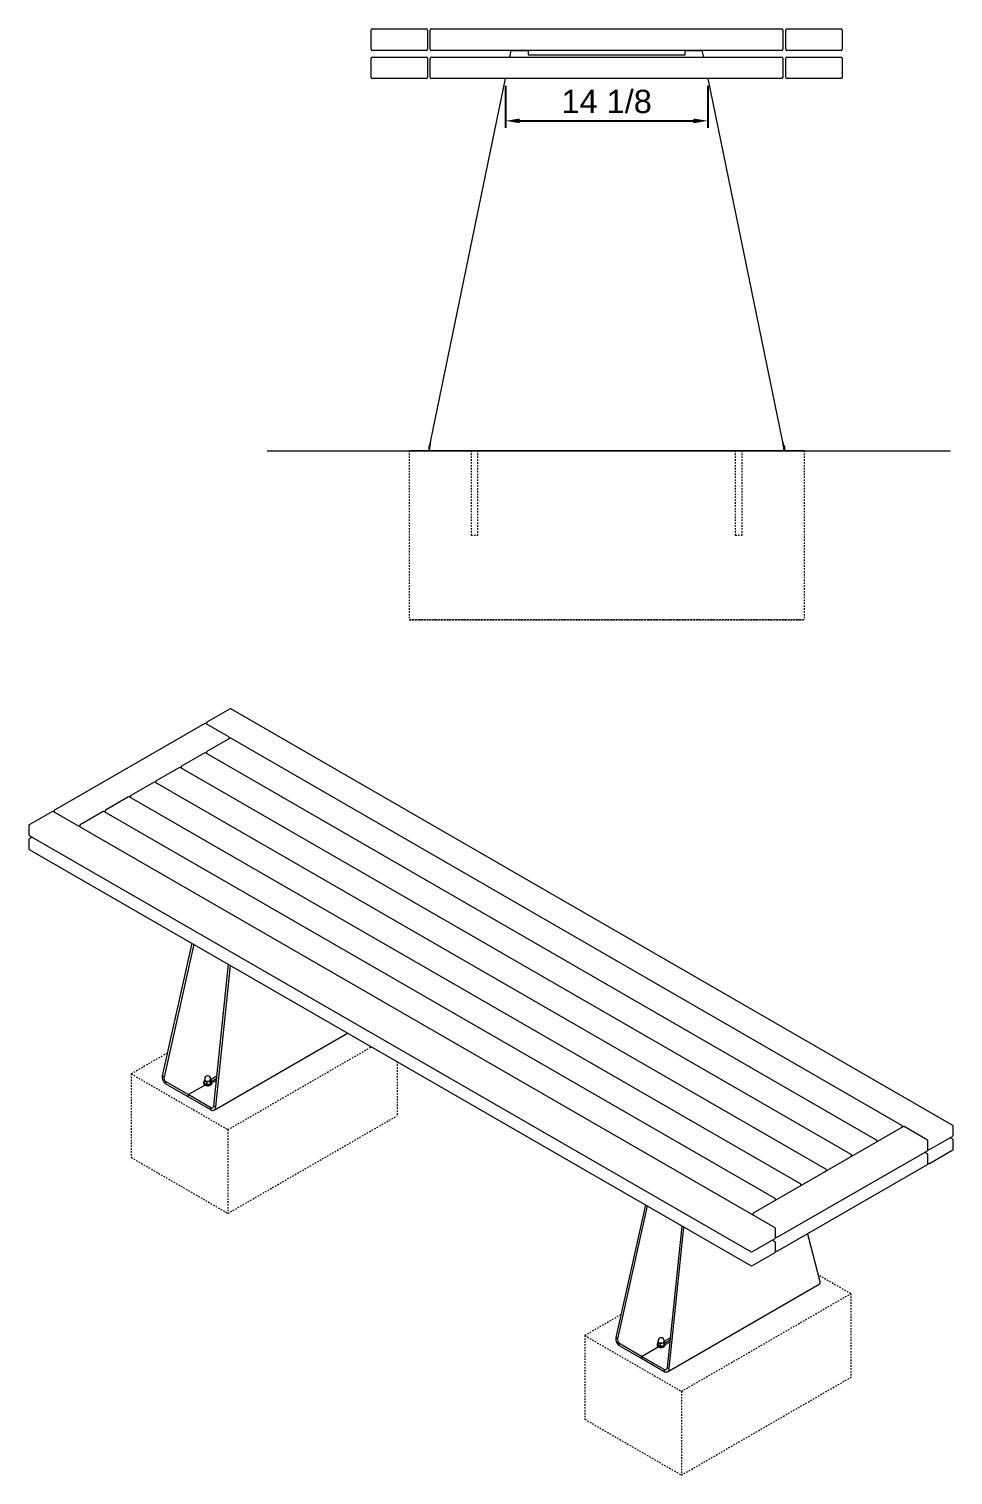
# Model space of a CAD drawing. Header units: inches. Extents: x -2 to 199, y -1 to 130.
# Drawn here: x 134.4 to 198.9, y 28.8 to 129.7 of the extents above; entities that cross this region are included whole.
import ezdxf

# ---------------------------------------------------------------- set-up
doc = ezdxf.new("R2010")
doc.units = ezdxf.units.IN
doc.linetypes.add('HIDDEN', pattern=[1.905, 1.27, -0.635])
for name, color, linetype, lineweight in [('ZANO_R', 7, 'Continuous', 0), ('ZANO_R_przerywana', 250, 'HIDDEN', 0), ('ZANO_W', 1, 'Continuous', 0)]:
    doc.layers.add(name, color=color, linetype=linetype, lineweight=lineweight)
doc.styles.get("Standard").update_dxf_attribs({"font": 'arial.ttf'})
doc.dimstyles.new('amerykanie', dxfattribs={"dimtxt": 50, "dimasz": 50, "dimexe": 0.5, "dimexo": 0.5, "dimgap": 1, "dimtad": 1, "dimdec": 0, "dimzin": 0, "dimlunit": 5, "dimtxsty": 'Standard', "dimcen": 0.09, "dimclrd": 1, "dimclre": 1, "dimclrt": 1, "dimazin": 0, "dimtfac": 1, "dimtdec": 0, "dimtmove": 0, "dimatfit": 3, "dimfxl": 1, "dimtzin": 0, "dimarcsym": 1})

# ---------------------------------------------------------------- blocks, each defined once
blk = doc.blocks.new('*D375')
at = {"layer": 'ZANO_W', "color": 1, "lineweight": -2}
for p, q in [((167.69, 125.74), (167.69, 122.79)), ((181.81, 125.74), (181.81, 122.79)), ((168.69, 123.29), (180.81, 123.29))]:
    blk.add_line(p, q, dxfattribs=at)
at = {"layer": 'ZANO_W', "color": 1}
for points in [[(168.69, 123.45), (168.69, 123.12), (167.69, 123.29)], [(180.81, 123.12), (180.81, 123.45), (181.81, 123.29)]]:
    blk.add_solid(points, dxfattribs=at)
at = {"layer": 'ZANO_W', "color": 1, "insert": (174.75, 124.63), "char_height": 1.625, "attachment_point": 5}
blk.add_mtext('14 1/8', dxfattribs=at)

msp = doc.modelspace()

# ---------------------------------------------------------------- linework, layer by layer
at = {"layer": 'ZANO_R'}
for p, q in [((158.31235, 128.28693), (158.31235, 129.62551)), ((158.39109, 129.70425), (162.17061, 129.70425)), ((162.24935, 129.62551), (162.24935, 128.28693)), ((162.4462, 128.28693), (162.4462, 129.62551)), ((162.52494, 129.70425), (186.97375, 129.70425)), ((187.05249, 129.62551), (187.05249, 128.28693)), ((187.24934, 128.28693), (187.24934, 129.62551)), ((187.32808, 129.70425), (191.10761, 129.70425)), ((191.18635, 129.62551), (191.18635, 128.28693)), ((162.17061, 128.20819), (158.39109, 128.20819)), ((186.97375, 128.20819), (162.52494, 128.20819)), ((167.99871, 127.73575), (168.09581, 128.20742)), ((168.09581, 128.20742), (169.27691, 128.20742)), ((169.27691, 128.20742), (169.27691, 127.89323)), ((180.22179, 128.20742), (181.40289, 128.20742)), ((180.22179, 127.89323), (180.22179, 128.20742)), ((181.40289, 128.20742), (181.49998, 127.73575)), ((191.10761, 128.20819), (187.32808, 128.20819)), ((158.31235, 126.31842), (158.31235, 127.65701)), ((158.39109, 127.73575), (162.17061, 127.73575)), ((162.24935, 127.65701), (162.24935, 126.31842)), ((162.4462, 126.31842), (162.4462, 127.65701)), ((162.52494, 127.73575), (186.97375, 127.73575)), ((169.27691, 127.89323), (180.22179, 127.89323)), ((187.05249, 127.65701), (187.05249, 126.31842)), ((187.24934, 126.31842), (187.24934, 127.65701)), ((187.32808, 127.73575), (191.10761, 127.73575)), ((191.18635, 127.65701), (191.18635, 126.31842)), ((162.17061, 126.23968), (158.39109, 126.23968)), ((162.49064, 100.9775), (167.69076, 126.23968)), ((186.97375, 126.23968), (162.52494, 126.23968)), ((181.80794, 126.23968), (187.00806, 100.9775)), ((191.10761, 126.23968), (187.32808, 126.23968)), ((151.05563, 100.26152), (198.7392, 100.26152)), ((160.96982, 100.26152), (188.52887, 100.26152)), ((188.52887, 100.26152), (160.96982, 100.26152)), ((162.34778, 100.57648), (162.34778, 100.26152)), ((165.77297, 100.26152), (165.30239, 100.26152)), ((184.19816, 100.26152), (183.72759, 100.26152)), ((187.15092, 100.57648), (187.15092, 100.26152)), ((148.48024, 82.24584), (146.86082, 81.31097)), ((198.89858, 53.16749), (148.52794, 82.24584)), ((146.709, 81.22333), (136.23339, 75.17589)), ((148.37612, 80.28846), (146.75671, 81.22333)), ((146.83696, 81.26965), (146.83696, 81.177)), ((148.48024, 80.20081), (146.86082, 79.26594)), ((148.39998, 80.15448), (148.39998, 80.24714)), ((195.3561, 53.16749), (148.52794, 80.20081)), ((146.709, 79.1783), (145.08958, 78.24343)), ((193.58487, 52.14498), (146.75671, 79.1783)), ((146.83696, 79.22462), (146.83696, 79.13197)), ((144.93776, 78.15579), (143.31834, 77.22092)), ((191.81363, 51.12246), (144.98547, 78.15579)), ((145.06572, 78.20211), (145.06572, 78.10946)), ((143.16652, 77.13327), (141.5471, 76.1984)), ((190.04239, 50.09995), (143.21423, 77.13327)), ((143.29448, 77.17959), (143.29448, 77.08694)), ((141.39528, 76.11076), (139.77587, 75.17589)), ((188.27115, 49.07744), (141.44299, 76.11076)), ((141.52325, 76.15708), (141.52325, 76.06443)), ((136.08157, 75.08824), (134.46215, 74.15337)), ((186.49991, 46.00989), (136.12928, 75.08824)), ((136.20953, 75.13457), (136.20953, 75.04192)), ((139.62405, 75.08824), (138.00463, 74.15337)), ((186.49991, 48.05492), (139.67175, 75.08824)), ((139.75201, 75.13457), (139.75201, 75.04191)), ((134.43829, 74.11205), (134.43829, 73.44975)), ((137.98077, 74.11205), (137.98077, 74.0194)), ((134.43829, 73.13807), (134.43829, 72.47576)), ((134.46215, 73.40843), (184.83279, 44.33008)), ((134.66052, 73.29391), (134.46215, 73.17939)), ((134.46215, 72.43444), (184.83279, 43.35609)), ((145.80421, 65.88681), (143.73356, 56.62707)), ((145.94099, 65.80785), (143.86818, 56.53849)), ((147.34142, 54.53343), (148.36304, 64.40963)), ((147.47605, 54.46658), (148.4966, 64.33253)), ((147.36082, 54.23898), (156.67093, 59.61359)), ((143.86818, 56.53849), (143.73356, 56.62707)), ((147.5553, 56.60101), (147.14945, 56.36671)), ((145.54359, 55.31308), (143.95842, 56.22817)), ((143.95842, 56.22817), (143.95842, 56.07234)), ((145.54359, 55.15724), (143.95842, 56.07234)), ((145.54359, 55.31308), (146.70755, 55.98501)), ((146.6237, 56.15057), (146.6237, 56.10187)), ((146.6705, 56.29267), (146.6705, 56.12919)), ((146.7072, 56.38617), (146.70259, 56.37745)), ((146.7072, 56.38611), (146.70259, 56.37745)), ((146.7072, 56.41355), (146.7072, 56.35024)), ((146.84581, 56.19146), (146.84581, 56.02798)), ((147.08528, 56.22851), (147.08528, 56.06503)), ((147.11275, 56.35024), (147.11275, 56.41355)), ((147.14945, 56.36675), (147.14945, 56.20327)), ((147.53815, 56.43527), (147.16832, 56.22177)), ((147.19625, 56.14054), (147.52744, 56.33173)), ((147.19625, 56.10187), (147.19625, 56.15057)), ((147.12876, 54.39798), (145.54359, 55.31308)), ((145.54359, 55.31308), (145.54359, 55.15724)), ((147.12876, 54.24214), (145.54359, 55.15724)), ((147.34142, 54.53343), (147.47605, 54.46658)), ((147.12876, 54.39798), (147.12876, 54.24214)), ((195.46022, 53.07985), (184.98461, 47.03241)), ((195.37996, 53.03352), (195.37996, 53.12617)), ((197.12734, 52.14498), (195.50792, 53.07985)), ((198.92244, 52.46386), (198.92244, 53.12617)), ((193.60872, 52.01101), (193.60872, 52.10366)), ((197.1512, 51.44135), (197.1512, 52.10366)), ((197.1512, 51.534), (197.23145, 51.48767)), ((197.27916, 51.48767), (198.89858, 52.42254)), ((198.89858, 52.19351), (198.70021, 52.30803)), ((198.92244, 51.48988), (198.92244, 52.15219)), ((186.65173, 45.35259), (197.12734, 51.40003)), ((191.83749, 50.98849), (191.83749, 51.08114)), ((197.12734, 51.171), (196.92897, 51.28551)), ((197.1512, 50.46737), (197.1512, 51.12968)), ((197.1512, 50.56002), (197.23145, 50.51369)), ((197.27916, 50.51369), (198.89858, 51.44856)), ((186.65173, 44.37861), (197.12734, 50.42605)), ((190.06625, 49.96598), (190.06625, 50.05863)), ((188.29501, 48.94346), (188.29501, 49.03612)), ((177.45033, 47.6179), (175.37968, 38.35816)), ((177.58711, 47.53894), (175.5143, 38.26957)), ((186.52377, 47.92095), (186.52377, 48.0136)), ((184.96075, 46.99109), (184.96075, 46.89844)), ((178.98754, 36.26451), (180.00916, 46.14072)), ((179.12217, 36.19767), (180.14272, 46.06361)), ((186.52377, 45.30627), (186.52377, 45.96857)), ((188.77135, 45.60223), (189.62717, 42.26208)), ((184.8805, 44.33008), (186.49991, 45.26495)), ((186.49991, 45.03591), (186.30155, 45.15043)), ((186.52377, 45.39892), (186.60403, 45.35259)), ((186.52377, 44.33229), (186.52377, 44.99459)), ((186.52377, 44.42494), (186.60403, 44.37861)), ((184.8805, 43.35609), (186.49991, 44.29096)), ((179.00694, 35.97006), (189.57577, 42.07131)), ((175.5143, 38.26957), (175.37968, 38.35816)), ((177.18971, 37.04416), (175.60454, 37.95926)), ((175.60454, 37.95926), (175.60454, 37.80342)), ((177.18971, 36.88832), (175.60454, 37.80342)), ((177.18971, 37.04416), (178.35367, 37.7161)), ((178.26982, 37.88165), (178.26982, 37.83296)), ((178.31662, 38.02375), (178.31662, 37.86027)), ((178.35332, 38.11726), (178.3487, 38.10853)), ((178.35332, 38.11719), (178.3487, 38.10853)), ((178.35332, 38.14463), (178.35332, 38.08132)), ((178.49193, 37.92255), (178.49193, 37.75907)), ((178.7314, 37.95959), (178.7314, 37.79611)), ((178.75887, 38.08132), (178.75887, 38.14463)), ((179.20142, 38.33209), (178.79557, 38.0978)), ((178.79557, 38.09783), (178.79557, 37.93436)), ((179.18427, 38.16635), (178.81444, 37.95285)), ((178.84237, 37.87162), (179.17356, 38.06281)), ((178.84237, 37.83296), (178.84237, 37.88165)), ((178.77488, 36.12906), (177.18971, 37.04416)), ((177.18971, 37.04416), (177.18971, 36.88832)), ((178.77488, 35.97322), (177.18971, 36.88832)), ((178.77488, 36.12906), (178.77488, 35.97322)), ((178.98754, 36.26451), (179.12217, 36.19767))]:
    msp.add_line(p, q, dxfattribs=at)
at = {"layer": 'ZANO_R', "flags": 128}
for points in [[(162.34778, 100.26152), (162.36238, 100.27091), (162.3774, 100.29988), (162.392, 100.346), (162.40703, 100.41058), (162.42163, 100.48815), (162.43665, 100.58092), (162.45126, 100.68104), (162.46628, 100.79137), (162.49064, 100.9775)], [(187.00806, 100.9775), (187.02266, 100.86542), (187.03769, 100.75203), (187.05229, 100.64689), (187.06731, 100.54705), (187.08191, 100.46091), (187.09694, 100.38606), (187.11154, 100.32881), (187.12656, 100.28753), (187.15092, 100.26152)], [(162.34778, 100.57648), (162.37804, 100.59766), (162.4083, 100.65868), (162.43856, 100.75221), (162.46881, 100.8671), (162.4846, 100.93105)], [(187.01408, 100.93128), (187.03832, 100.83367), (187.06858, 100.72343), (187.09884, 100.63799), (187.1291, 100.58755), (187.15092, 100.57648)], [(146.6237, 56.10187), (146.62612, 56.08045), (146.63687, 56.05232), (146.65593, 56.02569), (146.6827, 56.00138), (146.71638, 55.98013), (146.75594, 55.96257), (146.80018, 55.94925), (146.84776, 55.94056), (146.89723, 55.93677), (146.94709, 55.938), (146.99581, 55.94421), (147.04193, 55.95521), (147.08404, 55.97067), (147.12087, 55.99011), (147.15128, 56.01295), (147.17436, 56.03849)], [(146.6705, 56.24113), (146.66867, 56.23949), (146.64559, 56.21395), (146.63054, 56.18649), (146.62398, 56.15793), (146.62612, 56.12915), (146.63687, 56.10102), (146.65593, 56.07439), (146.6827, 56.05008), (146.71638, 56.02883), (146.75594, 56.01127), (146.80018, 55.99794), (146.84776, 55.98926), (146.89723, 55.98547), (146.94709, 55.9867), (146.99581, 55.99291), (147.04193, 56.00391), (147.08404, 56.01937), (147.12087, 56.03881), (147.15128, 56.06165), (147.17436, 56.08719)], [(146.6705, 56.29267), (146.73559, 56.26964), (146.75815, 56.25772)], [(146.75815, 56.06293), (146.73559, 56.07706), (146.6705, 56.12919)], [(147.11275, 56.37397), (147.11544, 56.36663), (147.11865, 56.34231), (147.11332, 56.31813), (147.09965, 56.29506), (147.07823, 56.27404), (147.04991, 56.25595), (147.01587, 56.24152), (146.97749, 56.23134), (146.93635, 56.22583), (146.89412, 56.22521), (146.85255, 56.22951), (146.81333, 56.23856), (146.77806, 56.25197), (146.7482, 56.26922), (146.72496, 56.28957), (146.70929, 56.31222), (146.70184, 56.33622), (146.70291, 56.36059), (146.7072, 56.37397)], [(146.7072, 56.35024), (146.70969, 56.33192), (146.72067, 56.30829), (146.73991, 56.28648), (146.76659, 56.26746), (146.79953, 56.25206), (146.83731, 56.24095), (146.87825, 56.23462), (146.92059, 56.23334), (146.96246, 56.23716), (147.00204, 56.24593), (147.03759, 56.25926), (147.06756, 56.27657), (147.09065, 56.29709), (147.10584, 56.31994), (147.11248, 56.34411), (147.11275, 56.35024)], [(146.75815, 56.25772), (146.82525, 56.20955), (146.84581, 56.19146)], [(146.84581, 56.02798), (146.82525, 56.03364), (146.75815, 56.06293)], [(146.84581, 56.19146), (146.90447, 56.2119), (146.96555, 56.22564)], [(147.08528, 56.06503), (147.02662, 56.04459), (146.96555, 56.03085)], [(147.08528, 56.22851), (147.101, 56.27373), (147.11737, 56.31329)], [(147.11275, 56.39642), (147.12889, 56.38483), (147.14945, 56.36675)], [(147.14945, 56.20327), (147.13373, 56.15805), (147.11737, 56.11849)], [(147.12876, 54.39798), (147.19343, 54.38609), (147.25192, 54.39749), (147.29878, 54.43168), (147.32997, 54.48549), (147.34142, 54.53343)], [(147.12876, 54.24214), (147.18288, 54.22277), (147.23715, 54.21321), (147.28718, 54.21437), (147.33457, 54.22639), (147.3755, 54.24837), (147.41131, 54.28103), (147.43915, 54.32172), (147.46002, 54.37169), (147.47605, 54.46658)], [(189.62717, 42.26208), (189.63275, 42.21062), (189.63014, 42.16346), (189.61974, 42.12467), (189.60143, 42.09327), (189.57695, 42.07201), (189.57566, 42.07153)], [(178.26982, 37.83296), (178.27224, 37.81153), (178.28299, 37.7834), (178.30205, 37.75678), (178.32882, 37.73247), (178.3625, 37.71121), (178.40206, 37.69365), (178.4463, 37.68033), (178.49388, 37.67164), (178.54335, 37.66786), (178.59321, 37.66909), (178.64193, 37.6753), (178.68805, 37.6863), (178.73016, 37.70175), (178.76698, 37.7212), (178.7974, 37.74403), (178.82048, 37.76957)], [(178.31662, 37.97221), (178.31479, 37.97058), (178.29171, 37.94504), (178.27666, 37.91757), (178.2701, 37.88901), (178.27224, 37.86023), (178.28299, 37.8321), (178.30205, 37.80548), (178.32882, 37.78117), (178.3625, 37.75991), (178.40206, 37.74235), (178.4463, 37.72903), (178.49388, 37.72034), (178.54335, 37.71656), (178.59321, 37.71779), (178.64193, 37.724), (178.68805, 37.735), (178.73016, 37.75045), (178.76698, 37.7699), (178.7974, 37.79273), (178.82048, 37.81827)], [(178.31662, 38.02375), (178.38171, 38.00072), (178.40428, 37.98881)], [(178.40428, 37.79401), (178.38171, 37.80815), (178.31662, 37.86027)], [(178.75887, 38.10505), (178.76156, 38.09771), (178.76477, 38.0734), (178.75943, 38.04921), (178.74577, 38.02614), (178.72435, 38.00513), (178.69603, 37.98704), (178.66199, 37.9726), (178.62361, 37.96242), (178.58247, 37.95691), (178.54025, 37.95629), (178.49867, 37.9606), (178.45945, 37.96964), (178.42418, 37.98306), (178.39432, 38.0003), (178.37107, 38.02066), (178.35541, 38.0433), (178.34796, 38.0673), (178.34903, 38.09168), (178.35332, 38.10505)], [(178.35332, 38.08132), (178.35581, 38.06301), (178.36679, 38.03937), (178.38603, 38.01756), (178.41271, 37.99855), (178.44565, 37.98315), (178.48343, 37.97203), (178.52437, 37.9657), (178.56671, 37.96442), (178.60858, 37.96825), (178.64815, 37.97702), (178.68371, 37.99035), (178.71368, 38.00765), (178.73677, 38.02818), (178.75196, 38.05102), (178.7586, 38.07519), (178.75887, 38.08132)], [(178.40428, 37.98881), (178.47137, 37.94063), (178.49193, 37.92255)], [(178.49193, 37.75907), (178.47137, 37.76472), (178.40428, 37.79401)], [(178.49193, 37.92255), (178.55059, 37.94298), (178.61167, 37.95673)], [(178.7314, 37.79611), (178.67274, 37.77568), (178.61167, 37.76193)], [(178.7314, 37.95959), (178.74712, 38.00482), (178.76349, 38.04437)], [(178.75887, 38.12751), (178.77501, 38.11592), (178.79557, 38.09783)], [(178.79557, 37.93436), (178.77985, 37.88913), (178.76349, 37.84957)], [(178.77488, 36.12906), (178.83955, 36.11718), (178.89804, 36.12857), (178.9449, 36.16277), (178.97609, 36.21658), (178.98754, 36.26451)], [(178.77488, 35.97322), (178.829, 35.95385), (178.88327, 35.94429), (178.9333, 35.94545), (178.98069, 35.95748), (179.02162, 35.97945), (179.05742, 36.01211), (179.08527, 36.0528), (179.10613, 36.10278), (179.12217, 36.19767)]]:
    msp.add_lwpolyline(points, dxfattribs=at)
at = {"layer": 'ZANO_R'}
for centre, radius, start, end in [((158.39108, 129.62551), 0.07874, 90, 180), ((162.17061, 129.62551), 0.07874, 0, 90), ((162.52494, 129.62551), 0.07874, 90, 180), ((186.97375, 129.62551), 0.07874, 0, 90), ((187.32808, 129.62551), 0.07874, 90, 180), ((191.10761, 129.62551), 0.07874, 0, 90), ((158.39108, 128.28693), 0.07874, 180, 270), ((162.17061, 128.28693), 0.07874, 270, 0), ((162.52494, 128.28693), 0.07874, 180, 270), ((186.97375, 128.28693), 0.07874, 270, 0), ((187.32808, 128.28693), 0.07874, 180, 270), ((191.10761, 128.28693), 0.07874, 270, 0), ((158.39108, 127.65701), 0.07874, 90, 180), ((162.17061, 127.65701), 0.07874, 0, 90), ((162.52494, 127.65701), 0.07874, 90, 180), ((186.97375, 127.65701), 0.07874, 0, 90), ((187.32808, 127.65701), 0.07874, 90, 180), ((191.10761, 127.65701), 0.07874, 0, 90), ((158.39108, 126.31842), 0.07874, 180, 270), ((162.17061, 126.31842), 0.07874, 270, 0), ((162.52494, 126.31842), 0.07874, 180, 270), ((186.97375, 126.31842), 0.07874, 270, 0), ((187.32808, 126.31842), 0.07874, 180, 270), ((191.10761, 126.31842), 0.07874, 270, 0), ((148.50409, 82.20452), 0.04771, 60.0026883, 119.9973117), ((146.73285, 81.18201), 0.04771, 60.0026883, 119.9973117), ((146.88467, 81.26965), 0.04771, 119.9973117, 180), ((148.35227, 80.24714), 0.04771, 0, 60.0026883), ((148.50409, 80.15949), 0.04771, 60.0026883, 119.9973117), ((146.73285, 79.13698), 0.04771, 60.0026883, 119.9973117), ((146.88467, 79.22462), 0.04771, 119.9973117, 180), ((144.96161, 78.11446), 0.04771, 60.0026883, 119.9973117), ((145.11343, 78.20211), 0.04771, 119.9973117, 180), ((143.19038, 77.09195), 0.04771, 60.0026883, 119.9973117), ((143.3422, 77.17959), 0.04771, 119.9973117, 180), ((141.41914, 76.06944), 0.04771, 60.0026883, 119.9973117), ((141.57096, 76.15708), 0.04771, 119.9973117, 180), ((136.10542, 75.04692), 0.04771, 60.0026883, 119.9973117), ((136.25724, 75.13457), 0.04771, 119.9973117, 180), ((139.6479, 75.04692), 0.04771, 60.0026883, 119.9973117), ((139.79972, 75.13457), 0.04771, 119.9973117, 180), ((134.48601, 74.11205), 0.04771, 119.9973117, 180), ((138.02848, 74.11205), 0.04771, 119.9973117, 180), ((134.48601, 73.44975), 0.04771, 180, 240.0026883), ((134.48601, 73.13807), 0.04771, 119.9973117, 180), ((134.48601, 72.47576), 0.04771, 180, 240.0026883), ((144.35673, 56.55673), 0.62713, 173.559902, 230.5704662), ((144.2059, 56.46842), 0.34491, 168.2784256, 224.1503848), ((146.90998, 56.41355), 0.20278, 0, 180), ((147.35782, 56.08102), 0.71917, 155.6583531, 162.8850765), ((146.79159, 56.346), 0.09439, 160.5390115, 249.2576182), ((146.90961, 56.55045), 0.32958, 242.6427294, 279.7710794), ((146.89435, 56.50313), 0.47762, 264.1664881, 278.5724056), ((146.9538, 56.4213), 0.19601, 273.4342517, 326.5603718), ((147.03674, 55.75333), 0.47765, 84.1672708, 98.5721838), ((146.87172, 56.22955), 0.26959, 322.3910696, 335.6724634), ((147.04838, 56.34547), 0.07612, 334.9884902, 32.2604951), ((147.36307, 56.2022), 0.26965, 142.3937377, 155.6719115), ((147.0829, 56.15137), 0.11173, 324.9398152, 53.4444776), ((147.09002, 56.10309), 0.10624, 322.549705, 359.3420243), ((195.33225, 53.12617), 0.04771, 0, 60.0026883), ((195.48407, 53.03853), 0.04771, 60.0026883, 119.9973117), ((198.87473, 53.12617), 0.04771, 0, 60.0026883), ((193.56101, 52.10366), 0.04771, 0, 60.0026883), ((197.10349, 52.10366), 0.04771, 0, 60.0026883), ((197.25531, 51.52899), 0.04771, 240.0026883, 299.9973117), ((198.87473, 52.46386), 0.04771, 299.9973117, 0), ((198.87473, 52.15219), 0.04771, 0, 60.0026883), ((198.87473, 51.48988), 0.04771, 299.9973117, 0), ((191.78977, 51.08114), 0.04771, 0, 60.0026883), ((197.10349, 51.44135), 0.04771, 299.9973117, 0), ((197.10349, 51.12968), 0.04771, 0, 60.0026883), ((197.25531, 50.55501), 0.04771, 240.0026883, 299.9973117), ((190.01854, 50.05863), 0.04771, 0, 60.0026883), ((197.10349, 50.46737), 0.04771, 299.9973117, 0), ((188.2473, 49.03612), 0.04771, 0, 60.0026883), ((186.47606, 48.0136), 0.04771, 0, 60.0026883), ((185.00846, 46.99109), 0.04771, 119.9973117, 180), ((186.47606, 45.96857), 0.04771, 0, 60.0026883), ((186.47606, 45.30627), 0.04771, 299.9973117, 0), ((186.47606, 44.99459), 0.04771, 0, 60.0026883), ((186.62788, 45.39391), 0.04771, 240.0026883, 299.9973117), ((184.85664, 44.3714), 0.04771, 240.0026883, 299.9973117), ((186.47606, 44.33229), 0.04771, 299.9973117, 0), ((186.62788, 44.41993), 0.04771, 240.0026883, 299.9973117), ((184.85664, 43.39742), 0.04771, 240.0026883, 299.9973117), ((176.00284, 38.28781), 0.62712, 173.559568, 230.5708002), ((175.85201, 38.1995), 0.3449, 168.2777591, 224.1513361), ((179.00373, 37.8122), 0.71894, 155.6578922, 162.8869859), ((178.43771, 38.07708), 0.09439, 160.5390823, 249.258127), ((178.5561, 38.14463), 0.20278, 0, 180), ((178.55573, 38.28153), 0.32959, 242.6429763, 279.7710618), ((178.54047, 38.23424), 0.47764, 264.1672142, 278.5722577), ((178.59993, 38.15237), 0.196, 273.4326859, 326.5619376), ((178.68286, 37.48444), 0.47762, 84.1665446, 98.5723317), ((178.51777, 37.96067), 0.26966, 322.3939155, 335.6717508), ((178.6945, 38.07656), 0.07612, 334.9875718, 32.2614135), ((179.00913, 37.93332), 0.26958, 142.3908918, 155.672624), ((178.72902, 37.88246), 0.11173, 324.9408357, 53.4441184), ((178.73613, 37.83418), 0.10625, 322.5523148, 359.3413625)]:
    msp.add_arc(centre, radius, start, end, dxfattribs=at)
at = {"layer": 'ZANO_R_przerywana', "ltscale": 0.05}
for p, q in [((160.96982, 100.26152), (160.96982, 88.4505)), ((160.96982, 100.26152), (160.96982, 88.4505)), ((165.30053, 100.26152), (165.30053, 94.35601)), ((165.77297, 94.35601), (165.77297, 100.26152)), ((183.72572, 100.26152), (183.72572, 94.35601)), ((184.19816, 94.35601), (184.19816, 100.26152)), ((188.52887, 100.26152), (188.52887, 88.4505)), ((188.52887, 100.26152), (188.52887, 88.4505)), ((165.30053, 94.35601), (165.77297, 94.35601)), ((183.72572, 94.35601), (184.19816, 94.35601)), ((160.96982, 88.4505), (188.52887, 88.4505)), ((188.52887, 88.4505), (160.96982, 88.4505)), ((148.32697, 52.86875), (158.34078, 58.64961)), ((144.08804, 58.21226), (141.57939, 56.76405)), ((160.13522, 57.6137), (160.13522, 53.84163)), ((141.57939, 56.76405), (148.32697, 52.86875)), ((141.57939, 56.76405), (141.57939, 50.92016)), ((148.32697, 47.02487), (160.13522, 53.84163)), ((148.32697, 52.86875), (148.32697, 47.02487)), ((141.57939, 50.92016), (148.32697, 47.02487)), ((191.78134, 41.4166), (189.50746, 42.72928)), ((179.97309, 34.59984), (191.78134, 41.4166)), ((191.78134, 41.4166), (191.78134, 35.57271)), ((175.73416, 39.94334), (173.22551, 38.49513)), ((173.22551, 38.49513), (179.97309, 34.59984)), ((173.22551, 38.49513), (173.22551, 32.65124)), ((179.97309, 28.75595), (191.78134, 35.57271)), ((179.97309, 34.59984), (179.97309, 28.75595)), ((173.22551, 32.65124), (179.97309, 28.75595))]:
    msp.add_line(p, q, dxfattribs=at)

# ---------------------------------------------------------------- dimensions: what is measured, and where the dimension line sits
at = {"layer": 'ZANO_W'}
dim = msp.add_linear_dim(base=(181.80794, 123.28546), p1=(167.69076, 126.23968), p2=(181.80794, 126.23968), dimstyle='amerykanie', override={"dimtxt": 1.625, "dimasz": 1, "dimgap": 0.5, "dimdec": 4, "dimaunit": 1, "dimadec": 1, "dimtdec": 4, "dimtmove": 1, "dimfrac": 2}, dxfattribs=at)
dim.commit()
dim.dimension.update_dxf_attribs({"geometry": '*D375', "text_midpoint": (174.74935, 124.62567)})

doc.saveas('drawing.dxf')
